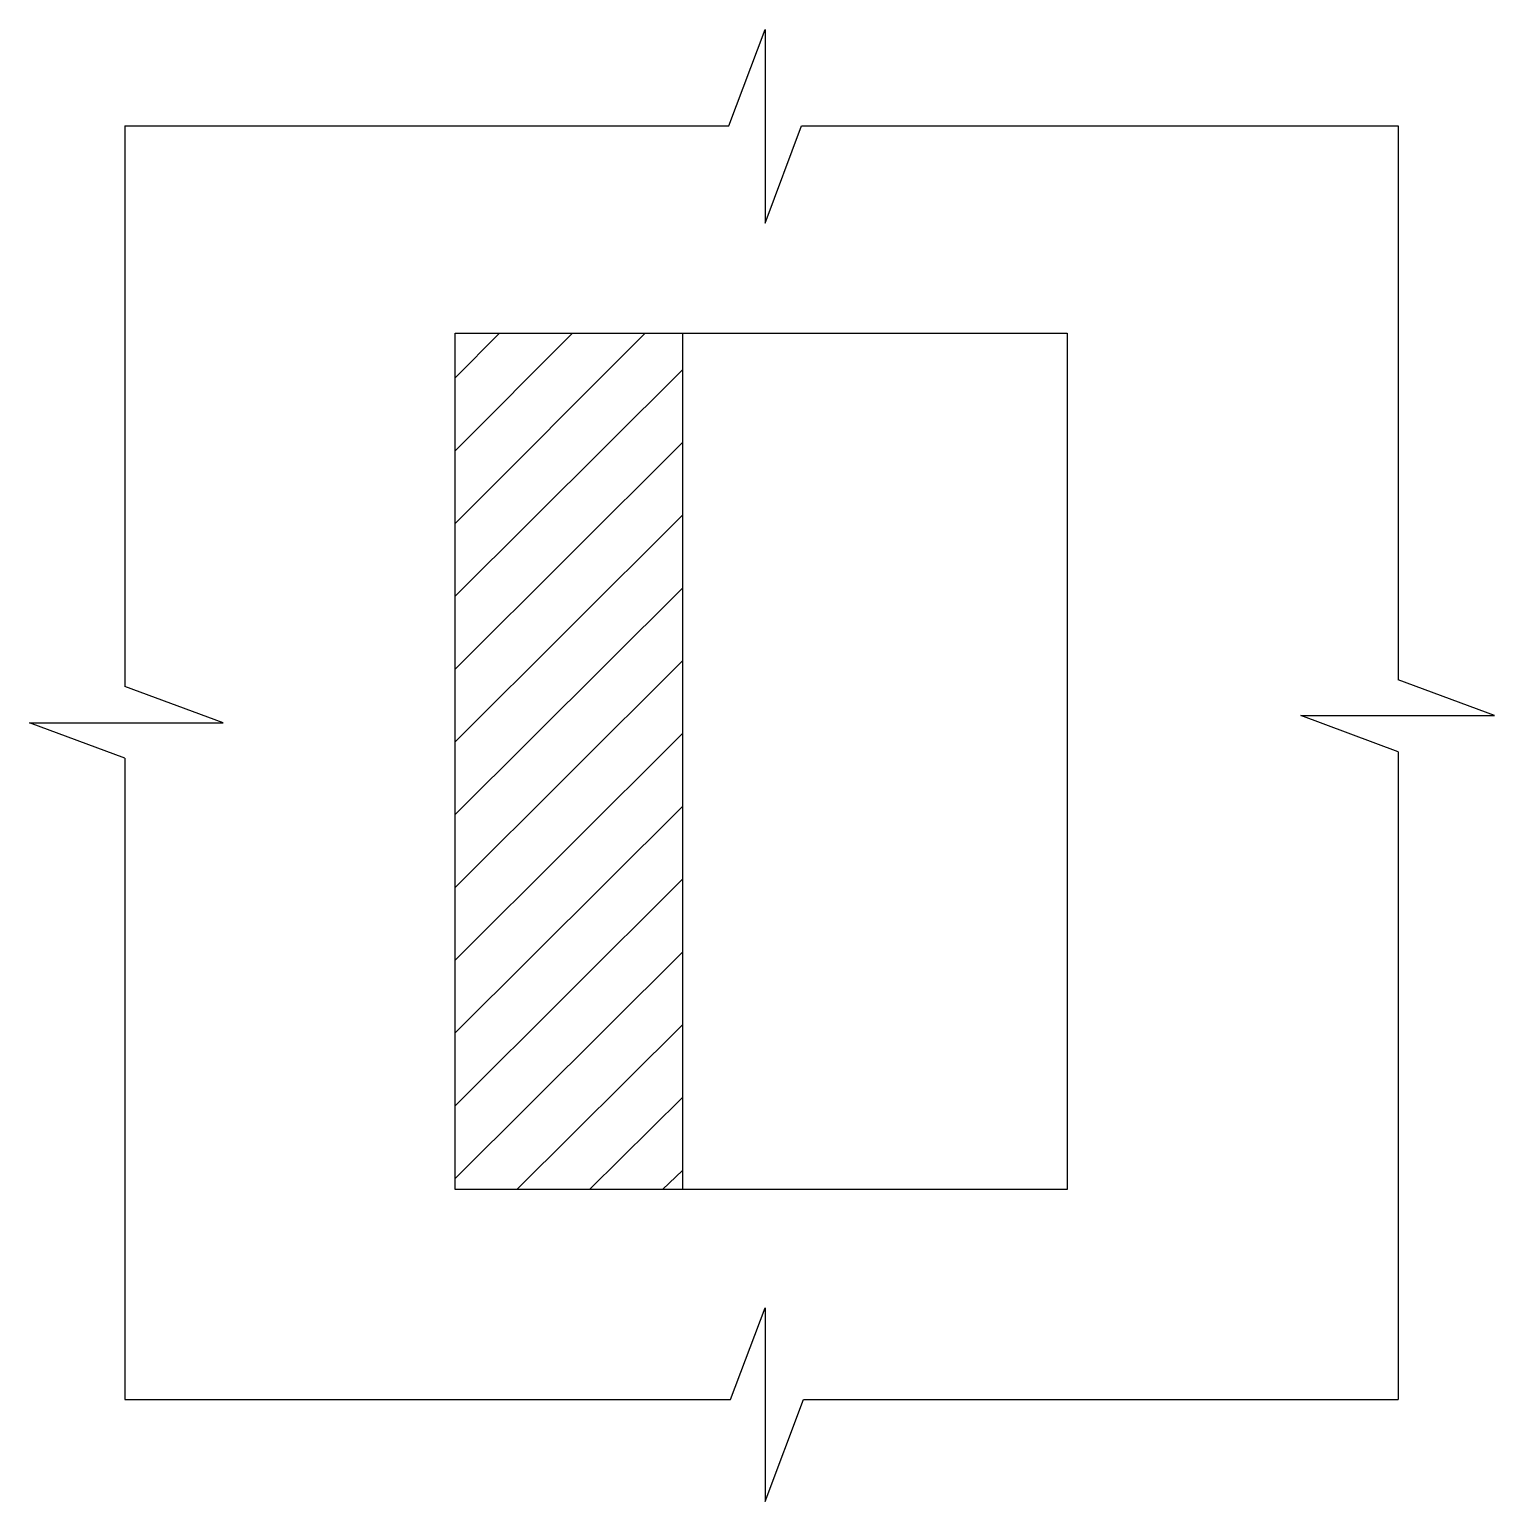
# Model space of a CAD drawing. Header units: metres. Extents: x 13327.8 to 13343.9, y 18534.6 to 18550.8.
import ezdxf

# ---------------------------------------------------------------- set-up
doc = ezdxf.new("R2010")
doc.units = ezdxf.units.M
doc.layers.add('PUB_DIM', color=90, linetype='Continuous')

msp = doc.modelspace()

# ---------------------------------------------------------------- linework, layer by layer
msp.add_lwpolyline([(13332.48, 18547.48), (13339.21, 18547.48), (13339.21, 18538.07), (13332.48, 18538.07)], close=True)
msp.add_lwpolyline([(13334.98, 18547.48), (13334.98, 18538.07)])
at = {"layer": 'PUB_DIM'}
for p, q in [((13335.49, 18549.76), (13335.89, 18550.82)), ((13335.89, 18550.82), (13335.89, 18548.69)), ((13328.85, 18549.76), (13335.49, 18549.76)), ((13328.85, 18549.76), (13328.85, 18543.6)), ((13335.89, 18548.69), (13336.29, 18549.76)), ((13336.29, 18549.76), (13342.85, 18549.76)), ((13342.85, 18549.76), (13342.85, 18543.67)), ((13332.48, 18545.39), (13334.57, 18547.48)), ((13332.48, 18546.19), (13333.77, 18547.48)), ((13332.48, 18546.99), (13332.97, 18547.48)), ((13332.48, 18544.59), (13334.98, 18547.08)), ((13332.48, 18543.79), (13334.98, 18546.28)), ((13332.48, 18542.99), (13334.98, 18545.48)), ((13332.48, 18542.19), (13334.98, 18544.68)), ((13332.48, 18541.39), (13334.98, 18543.88)), ((13329.93, 18543.2), (13328.85, 18543.6)), ((13343.91, 18543.28), (13342.85, 18543.67)), ((13341.78, 18543.28), (13343.91, 18543.28)), ((13342.85, 18542.88), (13341.78, 18543.28)), ((13327.8, 18543.2), (13329.93, 18543.2)), ((13328.85, 18542.81), (13327.8, 18543.2)), ((13328.85, 18542.81), (13328.85, 18535.76)), ((13342.85, 18542.88), (13342.85, 18535.76)), ((13332.48, 18539.79), (13334.98, 18542.28)), ((13332.48, 18538.99), (13334.98, 18541.48)), ((13332.48, 18538.19), (13334.98, 18540.68)), ((13333.16, 18538.07), (13334.98, 18539.88)), ((13333.96, 18538.07), (13334.98, 18539.08)), ((13334.76, 18538.07), (13334.98, 18538.28)), ((13335.51, 18535.76), (13335.89, 18536.77)), ((13335.89, 18536.77), (13335.89, 18534.64)), ((13328.85, 18535.76), (13335.51, 18535.76)), ((13335.89, 18534.64), (13336.31, 18535.76)), ((13336.31, 18535.76), (13342.85, 18535.76))]:
    msp.add_line(p, q, dxfattribs=at)
msp.add_lwpolyline([(13332.48, 18540.59), (13334.98, 18543.08)], dxfattribs=at)

doc.saveas('drawing.dxf')
